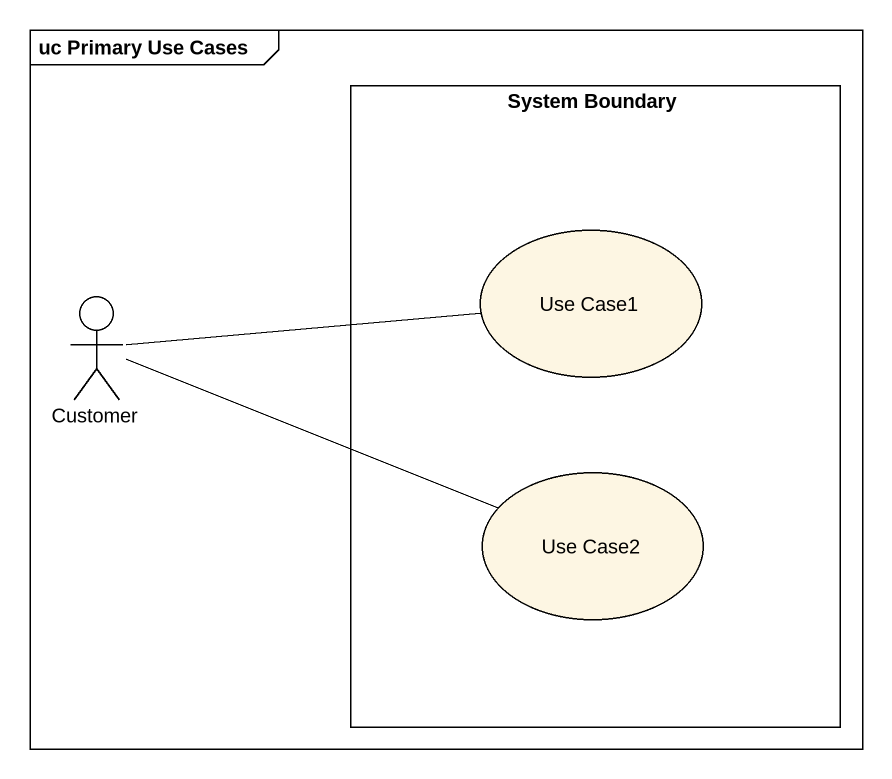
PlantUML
@startuml
mainframe uc Primary Use Cases
rectangle "System Boundary" as System_Boundary {
  usecase "Use Case1" as Use_Case1
  usecase "Use Case2" as Use_Case2
}
actor Customer
Customer -right- Use_Case1
Customer -right- Use_Case2
@enduml
